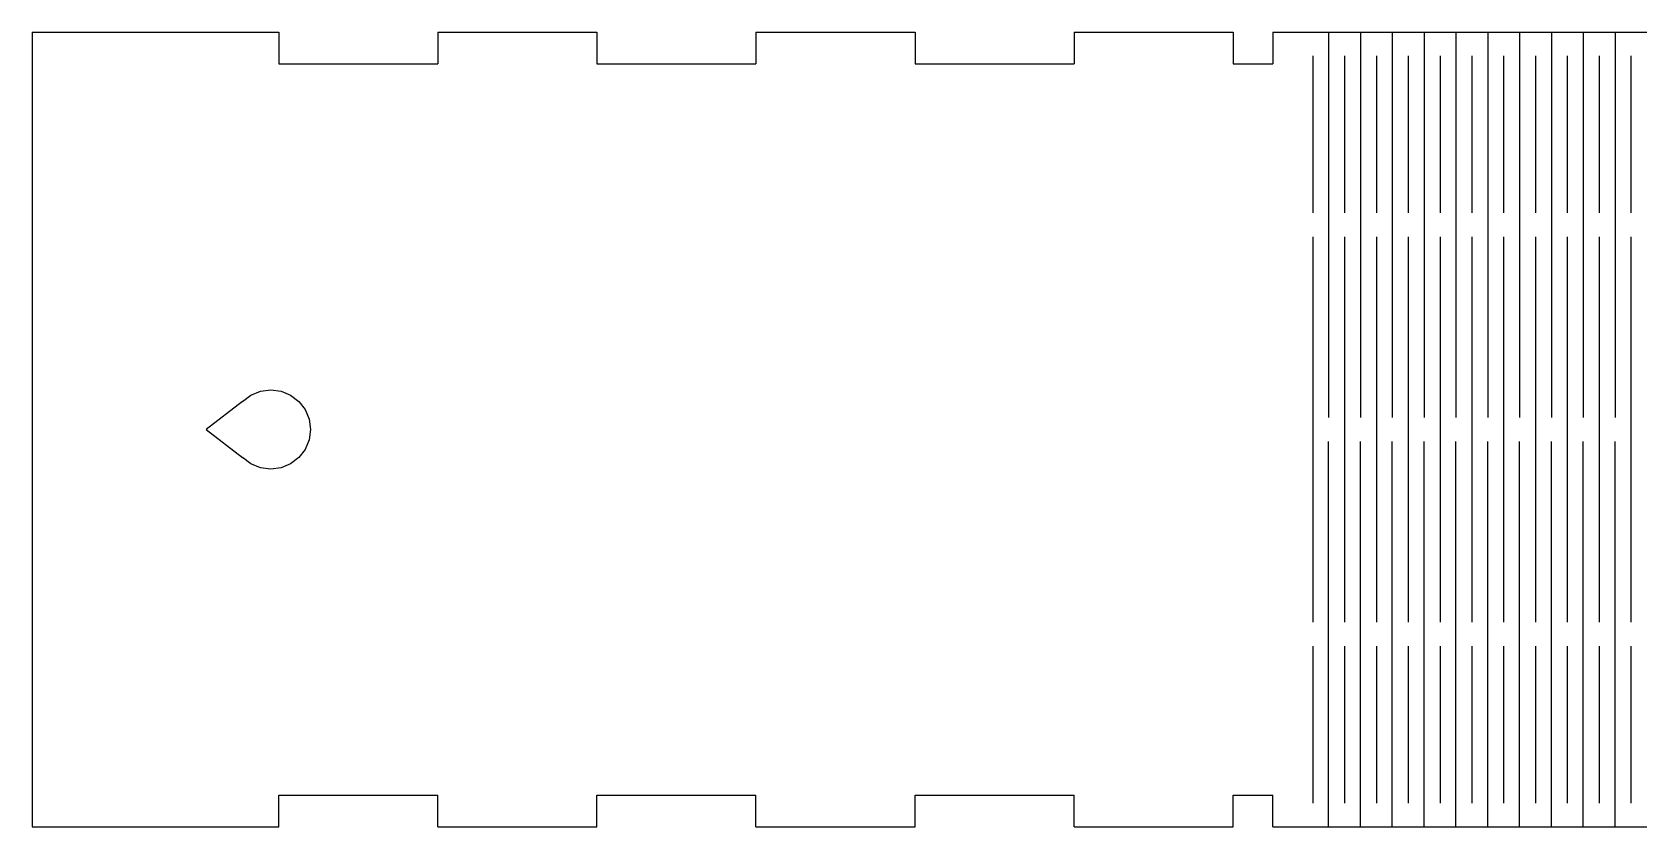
# Model space of a CAD drawing. Header units: metres. Extents: x 300 to 1036, y 0 to 304.
# Drawn here: x 300 to 502, y 0 to 100 of the extents above; entities that cross this region are included whole.
import ezdxf

# ---------------------------------------------------------------- set-up
doc = ezdxf.new("R2010")
doc.units = ezdxf.units.M

msp = doc.modelspace()

# ---------------------------------------------------------------- linework, layer by layer
at = {"layer": 'GROUP0'}
for p, q in [((300, 100), (331, 100)), ((300, 100), (300, 0)), ((331, 100), (331, 96)), ((351, 100), (371, 100)), ((351, 100), (351, 96)), ((371, 100), (371, 96)), ((391, 100), (411, 100)), ((391, 100), (391, 96)), ((411, 100), (411, 96)), ((431, 100), (451, 100)), ((431, 100), (431, 96)), ((451, 100), (451, 96)), ((456, 100), (463, 100, 0)), ((456, 100), (456, 96)), ((463, 100, 0), (467, 100, 0)), ((467, 100, 0), (471, 100, 0)), ((471, 100, 0), (475, 100, 0)), ((475, 100, 0), (479, 100, 0)), ((479, 100, 0), (483, 100, 0)), ((483, 100, 0), (487, 100, 0)), ((487, 100, 0), (491, 100, 0)), ((491, 100, 0), (495, 100, 0)), ((495, 100, 0), (499, 100, 0)), ((499, 100, 0), (503, 100, 0)), ((331, 96), (351, 96)), ((371, 96), (391, 96)), ((411, 96), (431, 96)), ((451, 96), (456, 96)), ((327.5, 54.33), (328.71, 54.83)), ((328.71, 54.83), (330, 55)), ((330, 55), (331.29, 54.83)), ((331.29, 54.83), (332.5, 54.33)), ((326.46, 53.54), (321.86, 50)), ((326.46, 53.54), (327.5, 54.33)), ((332.5, 54.33), (333.54, 53.54)), ((333.54, 53.54), (334.33, 52.5)), ((334.33, 52.5), (334.83, 51.29)), ((334.83, 51.29), (335, 50)), ((321.86, 50), (326.46, 46.46)), ((334.83, 48.71), (334.33, 47.5)), ((335, 50), (334.83, 48.71)), ((327.5, 45.67), (326.46, 46.46)), ((333.54, 46.46), (332.5, 45.67)), ((334.33, 47.5), (333.54, 46.46)), ((328.71, 45.17), (327.5, 45.67)), ((330, 45), (328.71, 45.17)), ((331.29, 45.17), (330, 45)), ((332.5, 45.67), (331.29, 45.17)), ((331, 0), (331, 4)), ((331, 4), (351, 4)), ((351, 0), (351, 4)), ((371, 0), (371, 4)), ((371, 4), (391, 4)), ((391, 0), (391, 4)), ((411, 0), (411, 4)), ((411, 4), (431, 4)), ((431, 0), (431, 4)), ((451, 0), (451, 4)), ((451, 4), (456, 4)), ((456, 0), (456, 4)), ((300, 0), (331, 0)), ((351, 0), (371, 0)), ((391, 0), (411, 0)), ((431, 0), (451, 0)), ((456, 0), (463, 0, 0)), ((463, 0, 0), (467, 0, 0)), ((467, 0, 0), (471, 0, 0)), ((471, 0, 0), (475, 0, 0)), ((475, 0, 0), (479, 0, 0)), ((479, 0, 0), (483, 0, 0)), ((483, 0, 0), (487, 0, 0)), ((487, 0, 0), (491, 0, 0)), ((491, 0, 0), (495, 0, 0)), ((495, 0, 0), (499, 0, 0)), ((499, 0, 0), (503, 0, 0))]:
    msp.add_line(p, q, dxfattribs=at)
at = {"layer": 'GROUP1'}
for p, q in [((463, 100, 0), (463, 51.5, 0)), ((467, 100, 0), (467, 51.5, 0)), ((471, 100, 0), (471, 51.5, 0)), ((475, 100, 0), (475, 51.5, 0)), ((479, 100, 0), (479, 51.5, 0)), ((483, 100, 0), (483, 51.5, 0)), ((487, 100, 0), (487, 51.5, 0)), ((491, 100, 0), (491, 51.5, 0)), ((495, 100, 0), (495, 51.5, 0)), ((499, 100, 0), (499, 51.5, 0)), ((461, 97, 0), (461, 77.25, 0)), ((465, 97, 0), (465, 77.25, 0)), ((469, 97, 0), (469, 77.25, 0)), ((473, 97, 0), (473, 77.25, 0)), ((477, 97, 0), (477, 77.25, 0)), ((481, 97, 0), (481, 77.25, 0)), ((485, 97, 0), (485, 77.25, 0)), ((489, 97, 0), (489, 77.25, 0)), ((493, 97, 0), (493, 77.25, 0)), ((497, 97, 0), (497, 77.25, 0)), ((501, 97, 0), (501, 77.25, 0)), ((461, 74.25, 0), (461, 25.75, 0)), ((465, 74.25, 0), (465, 25.75, 0)), ((469, 74.25, 0), (469, 25.75, 0)), ((473, 74.25, 0), (473, 25.75, 0)), ((477, 74.25, 0), (477, 25.75, 0)), ((481, 74.25, 0), (481, 25.75, 0)), ((485, 74.25, 0), (485, 25.75, 0)), ((489, 74.25, 0), (489, 25.75, 0)), ((493, 74.25, 0), (493, 25.75, 0)), ((497, 74.25, 0), (497, 25.75, 0)), ((501, 74.25, 0), (501, 25.75, 0)), ((463, 0, 0), (463, 48.5, 0)), ((467, 0, 0), (467, 48.5, 0)), ((471, 0, 0), (471, 48.5, 0)), ((475, 0, 0), (475, 48.5, 0)), ((479, 0, 0), (479, 48.5, 0)), ((483, 0, 0), (483, 48.5, 0)), ((487, 0, 0), (487, 48.5, 0)), ((491, 0, 0), (491, 48.5, 0)), ((495, 0, 0), (495, 48.5, 0)), ((499, 0, 0), (499, 48.5, 0)), ((461, 22.75, 0), (461, 3, 0)), ((465, 22.75, 0), (465, 3, 0)), ((469, 22.75, 0), (469, 3, 0)), ((473, 22.75, 0), (473, 3, 0)), ((477, 22.75, 0), (477, 3, 0)), ((481, 22.75, 0), (481, 3, 0)), ((485, 22.75, 0), (485, 3, 0)), ((489, 22.75, 0), (489, 3, 0)), ((493, 22.75, 0), (493, 3, 0)), ((497, 22.75, 0), (497, 3, 0)), ((501, 22.75, 0), (501, 3, 0))]:
    msp.add_line(p, q, dxfattribs=at)

doc.saveas('drawing.dxf')
